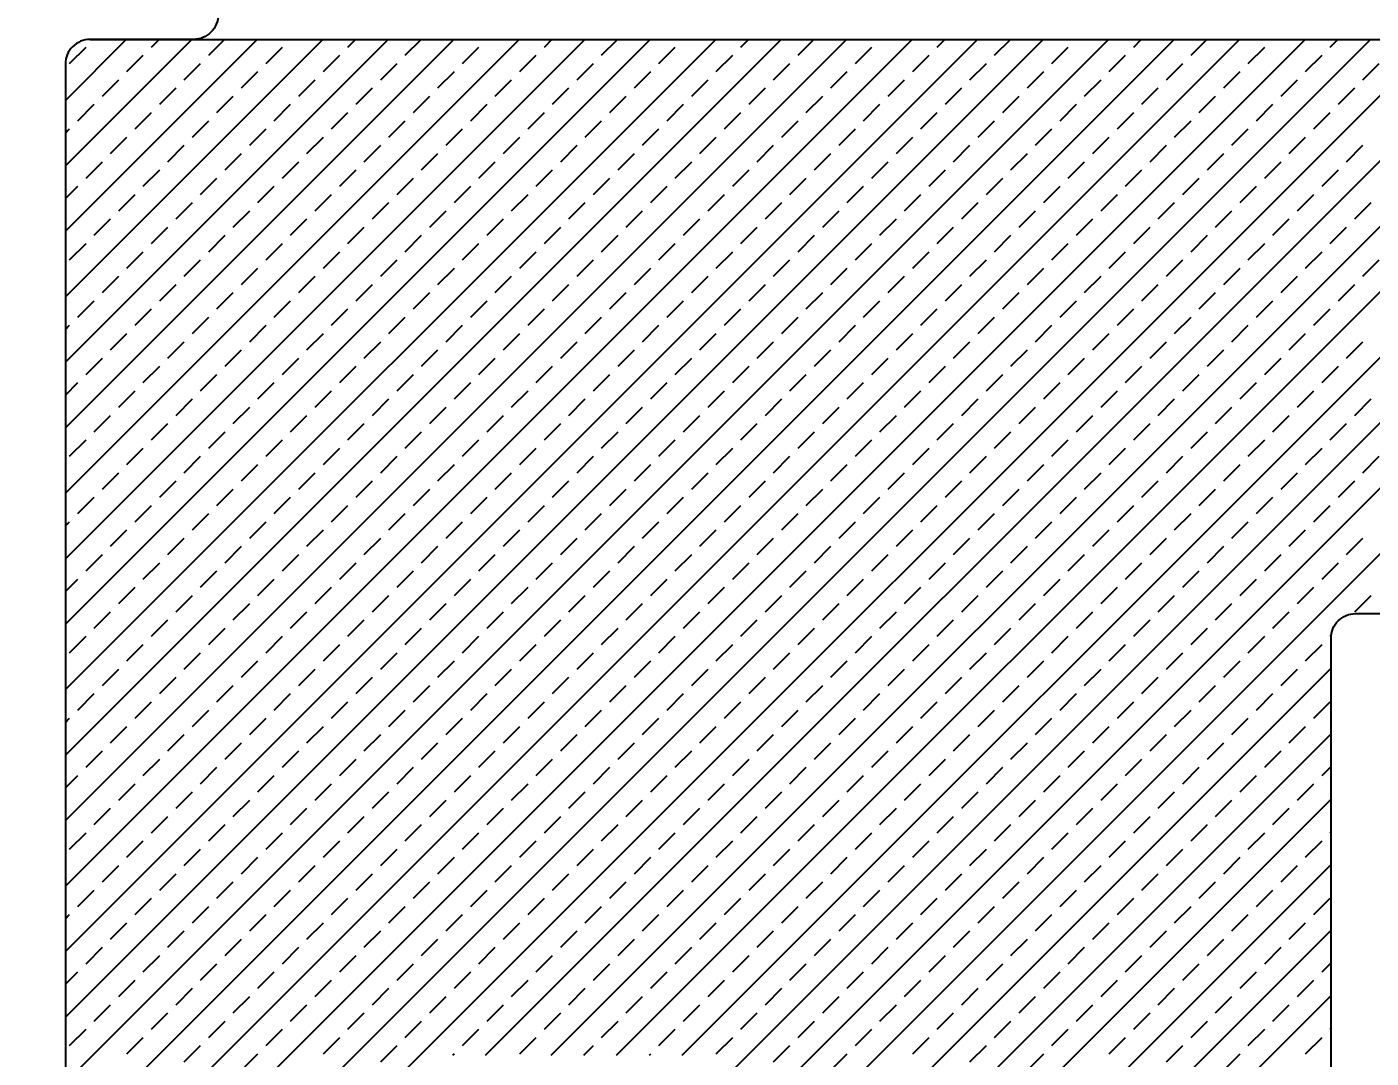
# Model space of a CAD drawing. Header units: millimetres. Extents: x 41784 to 43191, y -4854 to -4504.
# Drawn here: x 42356.5 to 42378.27, y -4695.38 to -4678.68 of the extents above; entities that cross this region are included whole.
import ezdxf

# ---------------------------------------------------------------- set-up
doc = ezdxf.new("R2010")
doc.units = ezdxf.units.MM
doc.header["$MEASUREMENT"] = 0
doc.header["$PDMODE"] = 3
doc.header["$PDSIZE"] = 0.3125
doc.layers.get('Defpoints').update_dxf_attribs({"linetype": 'CONTINUOUS'})
doc.layers.add('Dimension', color=3, linetype='CONTINUOUS', lineweight=5)
doc.layers.add('FPC', color=3, linetype='CONTINUOUS')
doc.layers.add('ITO', color=3, linetype='CONTINUOUS')
doc.styles.add('Arial', font='arial.ttf', dxfattribs={"height": 2.5})
doc.styles.add('STYLE1', font='kaiu.ttf', dxfattribs={"bigfont": 'hztxt.shx'})
doc.dimstyles.new('ISO-25$0', dxfattribs={"dimtxt": 5, "dimasz": 2.5, "dimexe": 0.8, "dimexo": 0.8, "dimtad": 1, "dimzin": 1, "dimdsep": 46, "dimtxsty": 'Arial', "dimcen": 0, "dimclrd": 256, "dimclre": 256, "dimadec": 0, "dimazin": 0, "dimtfac": 1, "dimtofl": 0, "dimtmove": 0, "dimatfit": 3, "dimfxl": 1, "dimtolj": 1, "dimlwd": 13, "dimlwe": 13, "dimarcsym": 0})

# ---------------------------------------------------------------- blocks, each defined once
blk = doc.blocks.new('*D247')
at = {"layer": 'Defpoints', "color": 0}
for p in [(42345.55, -4676.482), (42339.948, -4749.482), (42357.42, -4749.482)]:
    blk.add_point(p, dxfattribs=at)
at = {"layer": 'Dimension', "lineweight": 13}
for p, q in [((42344.925, -4676.482), (42338.698, -4676.482)), ((42339.948, -4678.982), (42339.948, -4746.982)), ((42356.795, -4749.482), (42338.698, -4749.482))]:
    blk.add_line(p, q, dxfattribs=at)
at = {"layer": 'Dimension'}
for points in [[(42339.532, -4678.982), (42340.365, -4678.982), (42339.948, -4676.482)], [(42339.532, -4746.982), (42340.365, -4746.982), (42339.948, -4749.482)]]:
    blk.add_solid(points, dxfattribs=at)
at = {"layer": 'Dimension', "color": 0, "insert": (42336.271, -4712.982), "char_height": 5, "attachment_point": 5, "rotation": 90, "style": 'STYLE1'}
blk.add_mtext('\\A1;73±0,3', dxfattribs=at)
blk = doc.blocks.new('*D248')
at = {"layer": 'Defpoints', "color": 0}
for p in [(42400.99, -4676.482), (42377.62, -4688.582), (42400.99, -4717.882)]:
    blk.add_point(p, dxfattribs=at)
at = {"layer": 'Dimension', "lineweight": 13}
for p, q in [((42400.99, -4677.107), (42400.99, -4719.132)), ((42377.62, -4689.207), (42377.62, -4719.132)), ((42380.12, -4717.882), (42398.49, -4717.882)), ((42400.99, -4717.882), (42435.735, -4717.882))]:
    blk.add_line(p, q, dxfattribs=at)
at = {"layer": 'Dimension'}
for points in [[(42380.12, -4717.466), (42380.12, -4718.299), (42377.62, -4717.882)], [(42398.49, -4717.466), (42398.49, -4718.299), (42400.99, -4717.882)]]:
    blk.add_solid(points, dxfattribs=at)
at = {"layer": 'Dimension', "color": 0, "insert": (42419.613, -4714.205), "char_height": 5, "attachment_point": 5, "style": 'STYLE1'}
blk.add_mtext('\\A1;23,37±0,3', dxfattribs=at)

msp = doc.modelspace()

# ---------------------------------------------------------------- linework, layer by layer
at = {"layer": 'FPC', "color": 30}
msp.add_lwpolyline([(42357.42, -4749.482), (42377.32, -4749.482, 0.414214), (42377.62, -4749.182), (42377.62, -4688.582, -0.414214), (42378.02, -4688.182), (42393.53, -4688.182, 0.414214), (42394.03, -4687.682), (42394.03, -4679.382, 0.414214), (42393.53, -4678.882), (42387.457, -4678.882, -0.414214), (42386.957, -4678.382), (42386.957, -4673.762), (42359.595, -4673.762), (42359.595, -4678.482, -0.414214), (42359.195, -4678.882), (42357.52, -4678.882, 0.414214), (42357.12, -4679.282), (42357.12, -4749.182, 0.414214)], format="xyb", close=True, dxfattribs=at)
at = {"layer": 'ITO', "color": 252, "true_color": 0x939598}
for p, q in [((42357.12, -4679.869), (42358.107, -4678.882)), ((42357.12, -4680.93), (42359.167, -4678.882)), ((42357.12, -4681.99), (42360.228, -4678.882)), ((42357.12, -4683.051), (42361.289, -4678.882)), ((42357.12, -4684.111), (42362.349, -4678.882)), ((42357.12, -4685.172), (42363.41, -4678.882)), ((42357.12, -4686.233), (42364.471, -4678.882)), ((42357.12, -4687.293), (42365.531, -4678.882)), ((42357.12, -4688.354), (42366.592, -4678.882)), ((42357.12, -4689.415), (42367.653, -4678.882)), ((42357.12, -4690.475), (42368.713, -4678.882)), ((42357.12, -4691.536), (42369.774, -4678.882)), ((42357.12, -4692.597), (42370.835, -4678.882)), ((42357.12, -4693.657), (42371.895, -4678.882)), ((42357.12, -4694.718), (42372.956, -4678.882)), ((42357.12, -4695.779), (42374.017, -4678.882)), ((42357.12, -4696.839), (42375.077, -4678.882)), ((42357.12, -4697.9), (42376.138, -4678.882)), ((42357.12, -4698.961), (42377.199, -4678.882)), ((42357.12, -4700.021), (42378.259, -4678.882)), ((42357.12, -4701.082), (42379.32, -4678.882)), ((42357.12, -4708.507), (42386.745, -4678.882)), ((42358.514, -4679.005), (42358.637, -4678.882)), ((42359.442, -4679.138), (42359.698, -4678.882)), ((42361.696, -4679.005), (42361.819, -4678.882)), ((42362.624, -4679.138), (42362.88, -4678.882)), ((42363.927, -4695.336), (42380.381, -4678.882)), ((42364.878, -4679.005), (42365.001, -4678.882)), ((42364.988, -4695.336), (42381.441, -4678.882)), ((42365.806, -4679.138), (42366.062, -4678.882)), ((42366.048, -4695.336), (42382.502, -4678.882)), ((42367.109, -4695.336), (42383.563, -4678.882)), ((42367.254, -4696.252), (42384.623, -4678.882)), ((42367.254, -4697.313), (42385.684, -4678.882)), ((42368.06, -4679.005), (42368.183, -4678.882)), ((42368.988, -4679.138), (42369.244, -4678.882)), ((42371.242, -4679.005), (42371.365, -4678.882)), ((42372.17, -4679.138), (42372.426, -4678.882)), ((42374.424, -4679.005), (42374.547, -4678.882)), ((42375.352, -4679.138), (42375.608, -4678.882)), ((42377.606, -4679.005), (42377.729, -4678.882)), ((42357.188, -4679.271), (42357.454, -4679.005)), ((42358.116, -4679.403), (42358.382, -4679.138)), ((42360.37, -4679.271), (42360.636, -4679.005)), ((42361.298, -4679.403), (42361.564, -4679.138)), ((42363.552, -4679.271), (42363.818, -4679.005)), ((42364.48, -4679.403), (42364.746, -4679.138)), ((42366.734, -4679.271), (42366.999, -4679.005)), ((42367.662, -4679.403), (42367.928, -4679.138)), ((42369.916, -4679.271), (42370.181, -4679.005)), ((42370.844, -4679.403), (42371.11, -4679.138)), ((42373.098, -4679.271), (42373.363, -4679.005)), ((42374.026, -4679.403), (42374.292, -4679.138)), ((42376.28, -4679.271), (42376.545, -4679.005)), ((42377.208, -4679.403), (42377.474, -4679.138)), ((42359.045, -4679.536), (42359.31, -4679.271)), ((42362.227, -4679.536), (42362.492, -4679.271)), ((42365.409, -4679.536), (42365.674, -4679.271)), ((42368.59, -4679.536), (42368.856, -4679.271)), ((42371.772, -4679.536), (42372.038, -4679.271)), ((42374.954, -4679.536), (42375.22, -4679.271)), ((42378.136, -4679.536), (42378.402, -4679.271)), ((42357.719, -4679.801), (42357.984, -4679.536)), ((42359.973, -4679.668), (42360.238, -4679.403)), ((42360.901, -4679.801), (42361.166, -4679.536)), ((42363.155, -4679.668), (42363.42, -4679.403)), ((42364.083, -4679.801), (42364.348, -4679.536)), ((42366.337, -4679.668), (42366.602, -4679.403)), ((42367.265, -4679.801), (42367.53, -4679.536)), ((42369.519, -4679.668), (42369.784, -4679.403)), ((42370.447, -4679.801), (42370.712, -4679.536)), ((42372.701, -4679.668), (42372.966, -4679.403)), ((42373.629, -4679.801), (42373.894, -4679.536)), ((42375.883, -4679.668), (42376.148, -4679.403)), ((42376.811, -4679.801), (42377.076, -4679.536)), ((42358.647, -4679.933), (42358.912, -4679.668)), ((42359.575, -4680.066), (42359.84, -4679.801)), ((42361.829, -4679.933), (42362.094, -4679.668)), ((42362.757, -4680.066), (42363.022, -4679.801)), ((42365.011, -4679.933), (42365.276, -4679.668)), ((42365.939, -4680.066), (42366.204, -4679.801)), ((42368.193, -4679.933), (42368.458, -4679.668)), ((42369.121, -4680.066), (42369.386, -4679.801)), ((42371.375, -4679.933), (42371.64, -4679.668)), ((42372.303, -4680.066), (42372.568, -4679.801)), ((42374.557, -4679.933), (42374.822, -4679.668)), ((42375.485, -4680.066), (42375.75, -4679.801)), ((42377.739, -4679.933), (42378.004, -4679.668)), ((42357.321, -4680.199), (42357.586, -4679.933)), ((42360.503, -4680.199), (42360.768, -4679.933)), ((42363.685, -4680.199), (42363.95, -4679.933)), ((42366.867, -4680.199), (42367.132, -4679.933)), ((42370.049, -4680.199), (42370.314, -4679.933)), ((42373.231, -4680.199), (42373.496, -4679.933)), ((42376.413, -4680.199), (42376.678, -4679.933)), ((42358.249, -4680.331), (42358.514, -4680.066)), ((42359.177, -4680.464), (42359.442, -4680.199)), ((42361.431, -4680.331), (42361.696, -4680.066)), ((42362.359, -4680.464), (42362.624, -4680.199)), ((42364.613, -4680.331), (42364.878, -4680.066)), ((42365.541, -4680.464), (42365.806, -4680.199)), ((42367.795, -4680.331), (42368.06, -4680.066)), ((42368.723, -4680.464), (42368.988, -4680.199)), ((42370.977, -4680.331), (42371.242, -4680.066)), ((42371.905, -4680.464), (42372.17, -4680.199)), ((42374.159, -4680.331), (42374.424, -4680.066)), ((42375.087, -4680.464), (42375.352, -4680.199)), ((42377.341, -4680.331), (42377.606, -4680.066)), ((42357.12, -4680.399), (42357.188, -4680.331)), ((42357.851, -4680.729), (42358.116, -4680.464)), ((42360.105, -4680.596), (42360.37, -4680.331)), ((42361.033, -4680.729), (42361.298, -4680.464)), ((42363.287, -4680.596), (42363.552, -4680.331)), ((42364.215, -4680.729), (42364.48, -4680.464)), ((42366.469, -4680.596), (42366.734, -4680.331)), ((42367.397, -4680.729), (42367.662, -4680.464)), ((42369.651, -4680.596), (42369.916, -4680.331)), ((42370.579, -4680.729), (42370.844, -4680.464)), ((42372.833, -4680.596), (42373.098, -4680.331)), ((42373.761, -4680.729), (42374.026, -4680.464)), ((42376.015, -4680.596), (42376.28, -4680.331)), ((42376.943, -4680.729), (42377.208, -4680.464)), ((42358.779, -4680.862), (42359.045, -4680.596)), ((42361.961, -4680.862), (42362.227, -4680.596)), ((42365.143, -4680.862), (42365.409, -4680.596)), ((42368.325, -4680.862), (42368.59, -4680.596)), ((42371.507, -4680.862), (42371.772, -4680.596)), ((42374.689, -4680.862), (42374.954, -4680.596)), ((42377.871, -4680.862), (42378.136, -4680.596)), ((42357.454, -4681.127), (42357.719, -4680.862)), ((42359.707, -4680.994), (42359.973, -4680.729)), ((42360.636, -4681.127), (42360.901, -4680.862)), ((42362.889, -4680.994), (42363.155, -4680.729)), ((42363.818, -4681.127), (42364.083, -4680.862)), ((42366.071, -4680.994), (42366.337, -4680.729)), ((42366.999, -4681.127), (42367.265, -4680.862)), ((42369.253, -4680.994), (42369.519, -4680.729)), ((42370.181, -4681.127), (42370.447, -4680.862)), ((42372.435, -4680.994), (42372.701, -4680.729)), ((42373.363, -4681.127), (42373.629, -4680.862)), ((42375.617, -4680.994), (42375.883, -4680.729)), ((42376.545, -4681.127), (42376.811, -4680.862)), ((42358.382, -4681.259), (42358.647, -4680.994)), ((42359.31, -4681.392), (42359.575, -4681.127)), ((42361.564, -4681.259), (42361.829, -4680.994)), ((42362.492, -4681.392), (42362.757, -4681.127)), ((42364.746, -4681.259), (42365.011, -4680.994)), ((42365.674, -4681.392), (42365.939, -4681.127)), ((42367.928, -4681.259), (42368.193, -4680.994)), ((42368.856, -4681.392), (42369.121, -4681.127)), ((42371.11, -4681.259), (42371.375, -4680.994)), ((42372.038, -4681.392), (42372.303, -4681.127)), ((42374.292, -4681.259), (42374.557, -4680.994)), ((42375.22, -4681.392), (42375.485, -4681.127)), ((42377.474, -4681.259), (42377.739, -4680.994)), ((42357.12, -4681.46), (42357.321, -4681.259)), ((42360.238, -4681.524), (42360.503, -4681.259)), ((42363.42, -4681.524), (42363.685, -4681.259)), ((42366.602, -4681.524), (42366.867, -4681.259)), ((42369.784, -4681.524), (42370.049, -4681.259)), ((42372.966, -4681.524), (42373.231, -4681.259)), ((42376.148, -4681.524), (42376.413, -4681.259)), ((42357.984, -4681.657), (42358.249, -4681.392)), ((42358.912, -4681.79), (42359.177, -4681.524)), ((42361.166, -4681.657), (42361.431, -4681.392)), ((42362.094, -4681.79), (42362.359, -4681.524)), ((42364.348, -4681.657), (42364.613, -4681.392)), ((42365.276, -4681.79), (42365.541, -4681.524)), ((42367.53, -4681.657), (42367.795, -4681.392)), ((42368.458, -4681.79), (42368.723, -4681.524)), ((42370.712, -4681.657), (42370.977, -4681.392)), ((42371.64, -4681.79), (42371.905, -4681.524)), ((42373.894, -4681.657), (42374.159, -4681.392)), ((42374.822, -4681.79), (42375.087, -4681.524)), ((42377.076, -4681.657), (42377.341, -4681.392)), ((42378.004, -4681.79), (42378.269, -4681.524)), ((42357.586, -4682.055), (42357.851, -4681.79)), ((42359.84, -4681.922), (42360.105, -4681.657)), ((42360.768, -4682.055), (42361.033, -4681.79)), ((42363.022, -4681.922), (42363.287, -4681.657)), ((42363.95, -4682.055), (42364.215, -4681.79)), ((42366.204, -4681.922), (42366.469, -4681.657)), ((42367.132, -4682.055), (42367.397, -4681.79)), ((42369.386, -4681.922), (42369.651, -4681.657)), ((42370.314, -4682.055), (42370.579, -4681.79)), ((42372.568, -4681.922), (42372.833, -4681.657)), ((42373.496, -4682.055), (42373.761, -4681.79)), ((42375.75, -4681.922), (42376.015, -4681.657)), ((42376.678, -4682.055), (42376.943, -4681.79)), ((42358.514, -4682.187), (42358.779, -4681.922)), ((42361.696, -4682.187), (42361.961, -4681.922)), ((42364.878, -4682.187), (42365.143, -4681.922)), ((42368.06, -4682.187), (42368.325, -4681.922)), ((42371.242, -4682.187), (42371.507, -4681.922)), ((42374.424, -4682.187), (42374.689, -4681.922)), ((42377.606, -4682.187), (42377.871, -4681.922)), ((42357.188, -4682.453), (42357.454, -4682.187)), ((42359.442, -4682.32), (42359.707, -4682.055)), ((42360.37, -4682.453), (42360.636, -4682.187)), ((42362.624, -4682.32), (42362.889, -4682.055)), ((42363.552, -4682.453), (42363.818, -4682.187)), ((42365.806, -4682.32), (42366.071, -4682.055)), ((42366.734, -4682.453), (42366.999, -4682.187)), ((42368.988, -4682.32), (42369.253, -4682.055)), ((42369.916, -4682.453), (42370.181, -4682.187)), ((42372.17, -4682.32), (42372.435, -4682.055)), ((42373.098, -4682.453), (42373.363, -4682.187)), ((42375.352, -4682.32), (42375.617, -4682.055)), ((42376.28, -4682.453), (42376.545, -4682.187)), ((42358.116, -4682.585), (42358.382, -4682.32)), ((42361.298, -4682.585), (42361.564, -4682.32)), ((42364.48, -4682.585), (42364.746, -4682.32)), ((42367.662, -4682.585), (42367.928, -4682.32)), ((42370.844, -4682.585), (42371.11, -4682.32)), ((42374.026, -4682.585), (42374.292, -4682.32)), ((42377.208, -4682.585), (42377.474, -4682.32)), ((42359.045, -4682.718), (42359.31, -4682.453)), ((42359.973, -4682.85), (42360.238, -4682.585)), ((42362.227, -4682.718), (42362.492, -4682.453)), ((42363.155, -4682.85), (42363.42, -4682.585)), ((42365.409, -4682.718), (42365.674, -4682.453)), ((42366.337, -4682.85), (42366.602, -4682.585)), ((42368.59, -4682.718), (42368.856, -4682.453)), ((42369.519, -4682.85), (42369.784, -4682.585)), ((42371.772, -4682.718), (42372.038, -4682.453)), ((42372.701, -4682.85), (42372.966, -4682.585)), ((42374.954, -4682.718), (42375.22, -4682.453)), ((42375.883, -4682.85), (42376.148, -4682.585)), ((42378.136, -4682.718), (42378.402, -4682.453)), ((42357.719, -4682.983), (42357.984, -4682.718)), ((42358.647, -4683.115), (42358.912, -4682.85)), ((42360.901, -4682.983), (42361.166, -4682.718)), ((42361.829, -4683.115), (42362.094, -4682.85)), ((42364.083, -4682.983), (42364.348, -4682.718)), ((42365.011, -4683.115), (42365.276, -4682.85)), ((42367.265, -4682.983), (42367.53, -4682.718)), ((42368.193, -4683.115), (42368.458, -4682.85)), ((42370.447, -4682.983), (42370.712, -4682.718)), ((42371.375, -4683.115), (42371.64, -4682.85)), ((42373.629, -4682.983), (42373.894, -4682.718)), ((42374.557, -4683.115), (42374.822, -4682.85)), ((42376.811, -4682.983), (42377.076, -4682.718)), ((42377.739, -4683.115), (42378.004, -4682.85)), ((42359.575, -4683.248), (42359.84, -4682.983)), ((42362.757, -4683.248), (42363.022, -4682.983)), ((42365.939, -4683.248), (42366.204, -4682.983)), ((42369.121, -4683.248), (42369.386, -4682.983)), ((42372.303, -4683.248), (42372.568, -4682.983)), ((42375.485, -4683.248), (42375.75, -4682.983)), ((42357.321, -4683.381), (42357.586, -4683.115)), ((42358.249, -4683.513), (42358.514, -4683.248)), ((42360.503, -4683.381), (42360.768, -4683.115)), ((42361.431, -4683.513), (42361.696, -4683.248)), ((42363.685, -4683.381), (42363.95, -4683.115)), ((42364.613, -4683.513), (42364.878, -4683.248)), ((42366.867, -4683.381), (42367.132, -4683.115)), ((42367.795, -4683.513), (42368.06, -4683.248)), ((42370.049, -4683.381), (42370.314, -4683.115)), ((42370.977, -4683.513), (42371.242, -4683.248)), ((42373.231, -4683.381), (42373.496, -4683.115)), ((42374.159, -4683.513), (42374.424, -4683.248)), ((42376.413, -4683.381), (42376.678, -4683.115)), ((42377.341, -4683.513), (42377.606, -4683.248)), ((42357.12, -4683.581), (42357.188, -4683.513)), ((42359.177, -4683.646), (42359.442, -4683.381)), ((42360.105, -4683.778), (42360.37, -4683.513)), ((42362.359, -4683.646), (42362.624, -4683.381)), ((42363.287, -4683.778), (42363.552, -4683.513)), ((42365.541, -4683.646), (42365.806, -4683.381)), ((42366.469, -4683.778), (42366.734, -4683.513)), ((42368.723, -4683.646), (42368.988, -4683.381)), ((42369.651, -4683.778), (42369.916, -4683.513)), ((42371.905, -4683.646), (42372.17, -4683.381)), ((42372.833, -4683.778), (42373.098, -4683.513)), ((42375.087, -4683.646), (42375.352, -4683.381)), ((42376.015, -4683.778), (42376.28, -4683.513)), ((42357.851, -4683.911), (42358.116, -4683.646)), ((42361.033, -4683.911), (42361.298, -4683.646)), ((42364.215, -4683.911), (42364.48, -4683.646)), ((42367.397, -4683.911), (42367.662, -4683.646)), ((42370.579, -4683.911), (42370.844, -4683.646)), ((42373.761, -4683.911), (42374.026, -4683.646)), ((42376.943, -4683.911), (42377.208, -4683.646)), ((42358.779, -4684.043), (42359.045, -4683.778)), ((42359.707, -4684.176), (42359.973, -4683.911)), ((42361.961, -4684.043), (42362.227, -4683.778)), ((42362.889, -4684.176), (42363.155, -4683.911)), ((42365.143, -4684.043), (42365.409, -4683.778)), ((42366.071, -4684.176), (42366.337, -4683.911)), ((42368.325, -4684.043), (42368.59, -4683.778)), ((42369.253, -4684.176), (42369.519, -4683.911)), ((42371.507, -4684.043), (42371.772, -4683.778)), ((42372.435, -4684.176), (42372.701, -4683.911)), ((42374.689, -4684.043), (42374.954, -4683.778)), ((42375.617, -4684.176), (42375.883, -4683.911)), ((42377.871, -4684.043), (42378.136, -4683.778)), ((42357.454, -4684.309), (42357.719, -4684.043)), ((42358.382, -4684.441), (42358.647, -4684.176)), ((42360.636, -4684.309), (42360.901, -4684.043)), ((42361.564, -4684.441), (42361.829, -4684.176)), ((42363.818, -4684.309), (42364.083, -4684.043)), ((42364.746, -4684.441), (42365.011, -4684.176)), ((42366.999, -4684.309), (42367.265, -4684.043)), ((42367.928, -4684.441), (42368.193, -4684.176)), ((42370.181, -4684.309), (42370.447, -4684.043)), ((42371.11, -4684.441), (42371.375, -4684.176)), ((42373.363, -4684.309), (42373.629, -4684.043)), ((42374.292, -4684.441), (42374.557, -4684.176)), ((42376.545, -4684.309), (42376.811, -4684.043)), ((42377.474, -4684.441), (42377.739, -4684.176)), ((42359.31, -4684.574), (42359.575, -4684.309)), ((42362.492, -4684.574), (42362.757, -4684.309)), ((42365.674, -4684.574), (42365.939, -4684.309)), ((42368.856, -4684.574), (42369.121, -4684.309)), ((42372.038, -4684.574), (42372.303, -4684.309)), ((42375.22, -4684.574), (42375.485, -4684.309)), ((42357.12, -4684.642), (42357.321, -4684.441)), ((42357.984, -4684.839), (42358.249, -4684.574)), ((42360.238, -4684.706), (42360.503, -4684.441)), ((42361.166, -4684.839), (42361.431, -4684.574)), ((42363.42, -4684.706), (42363.685, -4684.441)), ((42364.348, -4684.839), (42364.613, -4684.574)), ((42366.602, -4684.706), (42366.867, -4684.441)), ((42367.53, -4684.839), (42367.795, -4684.574)), ((42369.784, -4684.706), (42370.049, -4684.441)), ((42370.712, -4684.839), (42370.977, -4684.574)), ((42372.966, -4684.706), (42373.231, -4684.441)), ((42373.894, -4684.839), (42374.159, -4684.574)), ((42376.148, -4684.706), (42376.413, -4684.441)), ((42377.076, -4684.839), (42377.341, -4684.574)), ((42358.912, -4684.972), (42359.177, -4684.706)), ((42359.84, -4685.104), (42360.105, -4684.839)), ((42362.094, -4684.972), (42362.359, -4684.706)), ((42363.022, -4685.104), (42363.287, -4684.839)), ((42365.276, -4684.972), (42365.541, -4684.706)), ((42366.204, -4685.104), (42366.469, -4684.839)), ((42368.458, -4684.972), (42368.723, -4684.706)), ((42369.386, -4685.104), (42369.651, -4684.839)), ((42371.64, -4684.972), (42371.905, -4684.706)), ((42372.568, -4685.104), (42372.833, -4684.839)), ((42374.822, -4684.972), (42375.087, -4684.706)), ((42375.75, -4685.104), (42376.015, -4684.839)), ((42378.004, -4684.972), (42378.269, -4684.706)), ((42357.586, -4685.237), (42357.851, -4684.972)), ((42360.768, -4685.237), (42361.033, -4684.972)), ((42363.95, -4685.237), (42364.215, -4684.972)), ((42367.132, -4685.237), (42367.397, -4684.972)), ((42370.314, -4685.237), (42370.579, -4684.972)), ((42373.496, -4685.237), (42373.761, -4684.972)), ((42376.678, -4685.237), (42376.943, -4684.972)), ((42358.514, -4685.369), (42358.779, -4685.104)), ((42359.442, -4685.502), (42359.707, -4685.237)), ((42361.696, -4685.369), (42361.961, -4685.104)), ((42362.624, -4685.502), (42362.889, -4685.237)), ((42364.878, -4685.369), (42365.143, -4685.104)), ((42365.806, -4685.502), (42366.071, -4685.237)), ((42368.06, -4685.369), (42368.325, -4685.104)), ((42368.988, -4685.502), (42369.253, -4685.237)), ((42371.242, -4685.369), (42371.507, -4685.104)), ((42372.17, -4685.502), (42372.435, -4685.237)), ((42374.424, -4685.369), (42374.689, -4685.104)), ((42375.352, -4685.502), (42375.617, -4685.237)), ((42377.606, -4685.369), (42377.871, -4685.104)), ((42357.188, -4685.634), (42357.454, -4685.369)), ((42360.37, -4685.634), (42360.636, -4685.369)), ((42363.552, -4685.634), (42363.818, -4685.369)), ((42366.734, -4685.634), (42366.999, -4685.369)), ((42369.916, -4685.634), (42370.181, -4685.369)), ((42373.098, -4685.634), (42373.363, -4685.369)), ((42376.28, -4685.634), (42376.545, -4685.369)), ((42358.116, -4685.767), (42358.382, -4685.502)), ((42359.045, -4685.9), (42359.31, -4685.634)), ((42361.298, -4685.767), (42361.564, -4685.502)), ((42362.227, -4685.9), (42362.492, -4685.634)), ((42364.48, -4685.767), (42364.746, -4685.502)), ((42365.409, -4685.9), (42365.674, -4685.634)), ((42367.662, -4685.767), (42367.928, -4685.502)), ((42368.59, -4685.9), (42368.856, -4685.634)), ((42370.844, -4685.767), (42371.11, -4685.502)), ((42371.772, -4685.9), (42372.038, -4685.634)), ((42374.026, -4685.767), (42374.292, -4685.502)), ((42374.954, -4685.9), (42375.22, -4685.634)), ((42377.208, -4685.767), (42377.474, -4685.502)), ((42378.136, -4685.9), (42378.402, -4685.634)), ((42357.719, -4686.165), (42357.984, -4685.9)), ((42359.973, -4686.032), (42360.238, -4685.767)), ((42360.901, -4686.165), (42361.166, -4685.9)), ((42363.155, -4686.032), (42363.42, -4685.767)), ((42364.083, -4686.165), (42364.348, -4685.9)), ((42366.337, -4686.032), (42366.602, -4685.767)), ((42367.265, -4686.165), (42367.53, -4685.9)), ((42369.519, -4686.032), (42369.784, -4685.767)), ((42370.447, -4686.165), (42370.712, -4685.9)), ((42372.701, -4686.032), (42372.966, -4685.767)), ((42373.629, -4686.165), (42373.894, -4685.9)), ((42375.883, -4686.032), (42376.148, -4685.767)), ((42376.811, -4686.165), (42377.076, -4685.9)), ((42358.647, -4686.297), (42358.912, -4686.032)), ((42361.829, -4686.297), (42362.094, -4686.032)), ((42365.011, -4686.297), (42365.276, -4686.032)), ((42368.193, -4686.297), (42368.458, -4686.032)), ((42371.375, -4686.297), (42371.64, -4686.032)), ((42374.557, -4686.297), (42374.822, -4686.032)), ((42377.739, -4686.297), (42378.004, -4686.032)), ((42357.321, -4686.563), (42357.586, -4686.297)), ((42359.575, -4686.43), (42359.84, -4686.165)), ((42360.503, -4686.563), (42360.768, -4686.297)), ((42362.757, -4686.43), (42363.022, -4686.165)), ((42363.685, -4686.563), (42363.95, -4686.297)), ((42365.939, -4686.43), (42366.204, -4686.165)), ((42366.867, -4686.563), (42367.132, -4686.297)), ((42369.121, -4686.43), (42369.386, -4686.165)), ((42370.049, -4686.563), (42370.314, -4686.297)), ((42372.303, -4686.43), (42372.568, -4686.165)), ((42373.231, -4686.563), (42373.496, -4686.297)), ((42375.485, -4686.43), (42375.75, -4686.165)), ((42376.413, -4686.563), (42376.678, -4686.297)), ((42358.249, -4686.695), (42358.514, -4686.43)), ((42359.177, -4686.828), (42359.442, -4686.563)), ((42361.431, -4686.695), (42361.696, -4686.43)), ((42362.359, -4686.828), (42362.624, -4686.563)), ((42364.613, -4686.695), (42364.878, -4686.43)), ((42365.541, -4686.828), (42365.806, -4686.563)), ((42367.795, -4686.695), (42368.06, -4686.43)), ((42368.723, -4686.828), (42368.988, -4686.563)), ((42370.977, -4686.695), (42371.242, -4686.43)), ((42371.905, -4686.828), (42372.17, -4686.563)), ((42374.159, -4686.695), (42374.424, -4686.43)), ((42375.087, -4686.828), (42375.352, -4686.563)), ((42377.341, -4686.695), (42377.606, -4686.43)), ((42357.12, -4686.763), (42357.188, -4686.695)), ((42360.105, -4686.96), (42360.37, -4686.695)), ((42363.287, -4686.96), (42363.552, -4686.695)), ((42366.469, -4686.96), (42366.734, -4686.695)), ((42369.651, -4686.96), (42369.916, -4686.695)), ((42372.833, -4686.96), (42373.098, -4686.695)), ((42376.015, -4686.96), (42376.28, -4686.695)), ((42357.851, -4687.093), (42358.116, -4686.828)), ((42358.779, -4687.225), (42359.045, -4686.96)), ((42361.033, -4687.093), (42361.298, -4686.828)), ((42361.961, -4687.225), (42362.227, -4686.96)), ((42364.215, -4687.093), (42364.48, -4686.828)), ((42365.143, -4687.225), (42365.409, -4686.96)), ((42367.397, -4687.093), (42367.662, -4686.828)), ((42368.325, -4687.225), (42368.59, -4686.96)), ((42370.579, -4687.093), (42370.844, -4686.828)), ((42371.507, -4687.225), (42371.772, -4686.96)), ((42373.761, -4687.093), (42374.026, -4686.828)), ((42374.689, -4687.225), (42374.954, -4686.96)), ((42376.943, -4687.093), (42377.208, -4686.828)), ((42377.871, -4687.225), (42378.136, -4686.96)), ((42357.454, -4687.491), (42357.719, -4687.225)), ((42359.707, -4687.358), (42359.973, -4687.093)), ((42360.636, -4687.491), (42360.901, -4687.225)), ((42362.889, -4687.358), (42363.155, -4687.093)), ((42363.818, -4687.491), (42364.083, -4687.225)), ((42366.071, -4687.358), (42366.337, -4687.093)), ((42366.999, -4687.491), (42367.265, -4687.225)), ((42369.253, -4687.358), (42369.519, -4687.093)), ((42370.181, -4687.491), (42370.447, -4687.225)), ((42372.435, -4687.358), (42372.701, -4687.093)), ((42373.363, -4687.491), (42373.629, -4687.225)), ((42375.617, -4687.358), (42375.883, -4687.093)), ((42376.545, -4687.491), (42376.811, -4687.225)), ((42358.382, -4687.623), (42358.647, -4687.358)), ((42361.564, -4687.623), (42361.829, -4687.358)), ((42364.746, -4687.623), (42365.011, -4687.358)), ((42367.928, -4687.623), (42368.193, -4687.358)), ((42371.11, -4687.623), (42371.375, -4687.358)), ((42374.292, -4687.623), (42374.557, -4687.358)), ((42377.474, -4687.623), (42377.739, -4687.358)), ((42357.12, -4687.824), (42357.321, -4687.623)), ((42359.31, -4687.756), (42359.575, -4687.491)), ((42360.238, -4687.888), (42360.503, -4687.623)), ((42362.492, -4687.756), (42362.757, -4687.491)), ((42363.42, -4687.888), (42363.685, -4687.623)), ((42365.674, -4687.756), (42365.939, -4687.491)), ((42366.602, -4687.888), (42366.867, -4687.623)), ((42368.856, -4687.756), (42369.121, -4687.491)), ((42369.784, -4687.888), (42370.049, -4687.623)), ((42372.038, -4687.756), (42372.303, -4687.491)), ((42372.966, -4687.888), (42373.231, -4687.623)), ((42375.22, -4687.756), (42375.485, -4687.491)), ((42376.148, -4687.888), (42376.413, -4687.623)), ((42357.984, -4688.021), (42358.249, -4687.756)), ((42358.912, -4688.154), (42359.177, -4687.888)), ((42361.166, -4688.021), (42361.431, -4687.756)), ((42362.094, -4688.154), (42362.359, -4687.888)), ((42364.348, -4688.021), (42364.613, -4687.756)), ((42365.276, -4688.154), (42365.541, -4687.888)), ((42367.53, -4688.021), (42367.795, -4687.756)), ((42368.458, -4688.154), (42368.723, -4687.888)), ((42370.712, -4688.021), (42370.977, -4687.756)), ((42371.64, -4688.154), (42371.905, -4687.888)), ((42373.894, -4688.021), (42374.159, -4687.756)), ((42374.822, -4688.154), (42375.087, -4687.888)), ((42377.076, -4688.021), (42377.341, -4687.756)), ((42378.004, -4688.154), (42378.269, -4687.888)), ((42359.84, -4688.286), (42360.105, -4688.021)), ((42363.022, -4688.286), (42363.287, -4688.021)), ((42366.204, -4688.286), (42366.469, -4688.021)), ((42369.386, -4688.286), (42369.651, -4688.021)), ((42372.568, -4688.286), (42372.833, -4688.021)), ((42375.75, -4688.286), (42376.015, -4688.021)), ((42357.586, -4688.419), (42357.851, -4688.154)), ((42358.514, -4688.551), (42358.779, -4688.286)), ((42360.768, -4688.419), (42361.033, -4688.154)), ((42361.696, -4688.551), (42361.961, -4688.286)), ((42363.95, -4688.419), (42364.215, -4688.154)), ((42364.878, -4688.551), (42365.143, -4688.286)), ((42367.132, -4688.419), (42367.397, -4688.154)), ((42368.06, -4688.551), (42368.325, -4688.286)), ((42370.314, -4688.419), (42370.579, -4688.154)), ((42371.242, -4688.551), (42371.507, -4688.286)), ((42373.496, -4688.419), (42373.761, -4688.154)), ((42374.424, -4688.551), (42374.689, -4688.286)), ((42376.678, -4688.419), (42376.943, -4688.154)), ((42359.442, -4688.684), (42359.707, -4688.419)), ((42362.624, -4688.684), (42362.889, -4688.419)), ((42365.806, -4688.684), (42366.071, -4688.419)), ((42368.988, -4688.684), (42369.253, -4688.419)), ((42372.17, -4688.684), (42372.435, -4688.419)), ((42375.352, -4688.684), (42375.617, -4688.419)), ((42377.606, -4688.551), (42377.623, -4688.534)), ((42357.188, -4688.816), (42357.454, -4688.551)), ((42358.116, -4688.949), (42358.382, -4688.684)), ((42360.37, -4688.816), (42360.636, -4688.551)), ((42361.298, -4688.949), (42361.564, -4688.684)), ((42363.552, -4688.816), (42363.818, -4688.551)), ((42364.48, -4688.949), (42364.746, -4688.684)), ((42366.734, -4688.816), (42366.999, -4688.551)), ((42367.662, -4688.949), (42367.928, -4688.684)), ((42369.916, -4688.816), (42370.181, -4688.551)), ((42370.844, -4688.949), (42371.11, -4688.684)), ((42373.098, -4688.816), (42373.363, -4688.551)), ((42374.026, -4688.949), (42374.292, -4688.684)), ((42376.28, -4688.816), (42376.545, -4688.551)), ((42377.208, -4688.949), (42377.474, -4688.684)), ((42359.045, -4689.082), (42359.31, -4688.816)), ((42359.973, -4689.214), (42360.238, -4688.949)), ((42362.227, -4689.082), (42362.492, -4688.816)), ((42363.155, -4689.214), (42363.42, -4688.949)), ((42365.409, -4689.082), (42365.674, -4688.816)), ((42366.337, -4689.214), (42366.602, -4688.949)), ((42368.59, -4689.082), (42368.856, -4688.816)), ((42369.519, -4689.214), (42369.784, -4688.949)), ((42371.772, -4689.082), (42372.038, -4688.816)), ((42372.701, -4689.214), (42372.966, -4688.949)), ((42374.954, -4689.082), (42375.22, -4688.816)), ((42375.883, -4689.214), (42376.148, -4688.949)), ((42357.12, -4709.567), (42377.62, -4689.067)), ((42357.719, -4689.347), (42357.984, -4689.082)), ((42360.901, -4689.347), (42361.166, -4689.082)), ((42364.083, -4689.347), (42364.348, -4689.082)), ((42367.265, -4689.347), (42367.53, -4689.082)), ((42370.447, -4689.347), (42370.712, -4689.082)), ((42373.629, -4689.347), (42373.894, -4689.082)), ((42376.811, -4689.347), (42377.076, -4689.082)), ((42358.647, -4689.479), (42358.912, -4689.214)), ((42359.575, -4689.612), (42359.84, -4689.347)), ((42361.829, -4689.479), (42362.094, -4689.214)), ((42362.757, -4689.612), (42363.022, -4689.347)), ((42365.011, -4689.479), (42365.276, -4689.214)), ((42365.939, -4689.612), (42366.204, -4689.347)), ((42368.193, -4689.479), (42368.458, -4689.214)), ((42369.121, -4689.612), (42369.386, -4689.347)), ((42371.375, -4689.479), (42371.64, -4689.214)), ((42372.303, -4689.612), (42372.568, -4689.347)), ((42374.557, -4689.479), (42374.822, -4689.214)), ((42375.485, -4689.612), (42375.75, -4689.347)), ((42357.321, -4689.745), (42357.586, -4689.479)), ((42358.249, -4689.877), (42358.514, -4689.612)), ((42360.503, -4689.745), (42360.768, -4689.479)), ((42361.431, -4689.877), (42361.696, -4689.612)), ((42363.685, -4689.745), (42363.95, -4689.479)), ((42364.613, -4689.877), (42364.878, -4689.612)), ((42366.867, -4689.745), (42367.132, -4689.479)), ((42367.795, -4689.877), (42368.06, -4689.612)), ((42370.049, -4689.745), (42370.314, -4689.479)), ((42370.977, -4689.877), (42371.242, -4689.612)), ((42373.231, -4689.745), (42373.496, -4689.479)), ((42374.159, -4689.877), (42374.424, -4689.612)), ((42376.413, -4689.745), (42376.678, -4689.479)), ((42377.341, -4689.877), (42377.606, -4689.612)), ((42359.177, -4690.01), (42359.442, -4689.745)), ((42362.359, -4690.01), (42362.624, -4689.745)), ((42365.541, -4690.01), (42365.806, -4689.745)), ((42368.723, -4690.01), (42368.988, -4689.745)), ((42371.905, -4690.01), (42372.17, -4689.745)), ((42375.087, -4690.01), (42375.352, -4689.745)), ((42357.12, -4689.945), (42357.188, -4689.877)), ((42357.851, -4690.275), (42358.116, -4690.01)), ((42360.105, -4690.142), (42360.37, -4689.877)), ((42361.033, -4690.275), (42361.298, -4690.01)), ((42363.287, -4690.142), (42363.552, -4689.877)), ((42364.215, -4690.275), (42364.48, -4690.01)), ((42366.469, -4690.142), (42366.734, -4689.877)), ((42367.397, -4690.275), (42367.662, -4690.01)), ((42369.651, -4690.142), (42369.916, -4689.877)), ((42370.579, -4690.275), (42370.844, -4690.01)), ((42372.833, -4690.142), (42373.098, -4689.877)), ((42373.761, -4690.275), (42374.026, -4690.01)), ((42376.015, -4690.142), (42376.28, -4689.877)), ((42376.943, -4690.275), (42377.208, -4690.01)), ((42357.12, -4710.628), (42377.62, -4690.128)), ((42358.779, -4690.407), (42359.045, -4690.142)), ((42359.707, -4690.54), (42359.973, -4690.275)), ((42361.961, -4690.407), (42362.227, -4690.142)), ((42362.889, -4690.54), (42363.155, -4690.275)), ((42365.143, -4690.407), (42365.409, -4690.142)), ((42366.071, -4690.54), (42366.337, -4690.275)), ((42368.325, -4690.407), (42368.59, -4690.142)), ((42369.253, -4690.54), (42369.519, -4690.275)), ((42371.507, -4690.407), (42371.772, -4690.142)), ((42372.435, -4690.54), (42372.701, -4690.275)), ((42374.689, -4690.407), (42374.954, -4690.142)), ((42375.617, -4690.54), (42375.883, -4690.275)), ((42357.454, -4690.673), (42357.719, -4690.407)), ((42360.636, -4690.673), (42360.901, -4690.407)), ((42363.818, -4690.673), (42364.083, -4690.407)), ((42366.999, -4690.673), (42367.265, -4690.407)), ((42370.181, -4690.673), (42370.447, -4690.407)), ((42373.363, -4690.673), (42373.629, -4690.407)), ((42376.545, -4690.673), (42376.811, -4690.407)), ((42358.382, -4690.805), (42358.647, -4690.54)), ((42359.31, -4690.938), (42359.575, -4690.673)), ((42361.564, -4690.805), (42361.829, -4690.54)), ((42362.492, -4690.938), (42362.757, -4690.673)), ((42364.746, -4690.805), (42365.011, -4690.54)), ((42365.674, -4690.938), (42365.939, -4690.673)), ((42367.928, -4690.805), (42368.193, -4690.54)), ((42368.856, -4690.938), (42369.121, -4690.673)), ((42371.11, -4690.805), (42371.375, -4690.54)), ((42372.038, -4690.938), (42372.303, -4690.673)), ((42374.292, -4690.805), (42374.557, -4690.54)), ((42375.22, -4690.938), (42375.485, -4690.673)), ((42377.474, -4690.805), (42377.62, -4690.658)), ((42357.12, -4691.006), (42357.321, -4690.805)), ((42357.984, -4691.203), (42358.249, -4690.938)), ((42360.238, -4691.07), (42360.503, -4690.805)), ((42361.166, -4691.203), (42361.431, -4690.938)), ((42363.42, -4691.07), (42363.685, -4690.805)), ((42364.348, -4691.203), (42364.613, -4690.938)), ((42366.602, -4691.07), (42366.867, -4690.805)), ((42367.53, -4691.203), (42367.795, -4690.938)), ((42369.784, -4691.07), (42370.049, -4690.805)), ((42370.712, -4691.203), (42370.977, -4690.938)), ((42372.966, -4691.07), (42373.231, -4690.805)), ((42373.894, -4691.203), (42374.159, -4690.938)), ((42376.148, -4691.07), (42376.413, -4690.805)), ((42377.076, -4691.203), (42377.341, -4690.938)), ((42358.912, -4691.336), (42359.177, -4691.07)), ((42362.094, -4691.336), (42362.359, -4691.07)), ((42365.276, -4691.336), (42365.541, -4691.07)), ((42368.458, -4691.336), (42368.723, -4691.07)), ((42371.64, -4691.336), (42371.905, -4691.07)), ((42374.822, -4691.336), (42375.087, -4691.07)), ((42357.12, -4711.689), (42377.62, -4691.189)), ((42357.586, -4691.601), (42357.851, -4691.336)), ((42359.84, -4691.468), (42360.105, -4691.203)), ((42360.768, -4691.601), (42361.033, -4691.336)), ((42363.022, -4691.468), (42363.287, -4691.203)), ((42363.95, -4691.601), (42364.215, -4691.336)), ((42366.204, -4691.468), (42366.469, -4691.203)), ((42367.132, -4691.601), (42367.397, -4691.336)), ((42369.386, -4691.468), (42369.651, -4691.203)), ((42370.314, -4691.601), (42370.579, -4691.336)), ((42372.568, -4691.468), (42372.833, -4691.203)), ((42373.496, -4691.601), (42373.761, -4691.336)), ((42375.75, -4691.468), (42376.015, -4691.203)), ((42376.678, -4691.601), (42376.943, -4691.336)), ((42358.514, -4691.733), (42358.779, -4691.468)), ((42361.696, -4691.733), (42361.961, -4691.468)), ((42364.878, -4691.733), (42365.143, -4691.468)), ((42368.06, -4691.733), (42368.325, -4691.468)), ((42371.242, -4691.733), (42371.507, -4691.468)), ((42374.424, -4691.733), (42374.689, -4691.468)), ((42357.188, -4691.998), (42357.454, -4691.733)), ((42359.442, -4691.866), (42359.707, -4691.601)), ((42360.37, -4691.998), (42360.636, -4691.733)), ((42362.624, -4691.866), (42362.889, -4691.601)), ((42363.552, -4691.998), (42363.818, -4691.733)), ((42365.806, -4691.866), (42366.071, -4691.601)), ((42366.734, -4691.998), (42366.999, -4691.733)), ((42368.988, -4691.866), (42369.253, -4691.601)), ((42369.916, -4691.998), (42370.181, -4691.733)), ((42372.17, -4691.866), (42372.435, -4691.601)), ((42373.098, -4691.998), (42373.363, -4691.733)), ((42375.352, -4691.866), (42375.617, -4691.601)), ((42376.28, -4691.998), (42376.545, -4691.733)), ((42377.606, -4691.733), (42377.62, -4691.719)), ((42358.116, -4692.131), (42358.382, -4691.866)), ((42359.045, -4692.264), (42359.31, -4691.998)), ((42361.298, -4692.131), (42361.564, -4691.866)), ((42362.227, -4692.264), (42362.492, -4691.998)), ((42364.48, -4692.131), (42364.746, -4691.866)), ((42365.409, -4692.264), (42365.674, -4691.998)), ((42367.662, -4692.131), (42367.928, -4691.866)), ((42368.59, -4692.264), (42368.856, -4691.998)), ((42370.844, -4692.131), (42371.11, -4691.866)), ((42371.772, -4692.264), (42372.038, -4691.998)), ((42374.026, -4692.131), (42374.292, -4691.866)), ((42374.954, -4692.264), (42375.22, -4691.998)), ((42377.208, -4692.131), (42377.474, -4691.866)), ((42359.973, -4692.396), (42360.238, -4692.131)), ((42363.155, -4692.396), (42363.42, -4692.131)), ((42366.337, -4692.396), (42366.602, -4692.131)), ((42369.519, -4692.396), (42369.784, -4692.131)), ((42372.701, -4692.396), (42372.966, -4692.131)), ((42375.883, -4692.396), (42376.148, -4692.131)), ((42357.12, -4712.749), (42377.62, -4692.249)), ((42357.719, -4692.529), (42357.984, -4692.264)), ((42358.647, -4692.661), (42358.912, -4692.396)), ((42360.901, -4692.529), (42361.166, -4692.264)), ((42361.829, -4692.661), (42362.094, -4692.396)), ((42364.083, -4692.529), (42364.348, -4692.264)), ((42365.011, -4692.661), (42365.276, -4692.396)), ((42367.265, -4692.529), (42367.53, -4692.264)), ((42368.193, -4692.661), (42368.458, -4692.396)), ((42370.447, -4692.529), (42370.712, -4692.264)), ((42371.375, -4692.661), (42371.64, -4692.396)), ((42373.629, -4692.529), (42373.894, -4692.264)), ((42374.557, -4692.661), (42374.822, -4692.396)), ((42376.811, -4692.529), (42377.076, -4692.264)), ((42357.321, -4692.927), (42357.586, -4692.661)), ((42359.575, -4692.794), (42359.84, -4692.529)), ((42360.503, -4692.927), (42360.768, -4692.661)), ((42362.757, -4692.794), (42363.022, -4692.529)), ((42363.685, -4692.927), (42363.95, -4692.661)), ((42365.939, -4692.794), (42366.204, -4692.529)), ((42366.867, -4692.927), (42367.132, -4692.661)), ((42369.121, -4692.794), (42369.386, -4692.529)), ((42370.049, -4692.927), (42370.314, -4692.661)), ((42372.303, -4692.794), (42372.568, -4692.529)), ((42373.231, -4692.927), (42373.496, -4692.661)), ((42375.485, -4692.794), (42375.75, -4692.529)), ((42376.413, -4692.927), (42376.678, -4692.661)), ((42358.249, -4693.059), (42358.514, -4692.794)), ((42361.431, -4693.059), (42361.696, -4692.794)), ((42364.613, -4693.059), (42364.878, -4692.794)), ((42367.795, -4693.059), (42368.06, -4692.794)), ((42370.977, -4693.059), (42371.242, -4692.794)), ((42374.159, -4693.059), (42374.424, -4692.794)), ((42377.341, -4693.059), (42377.606, -4692.794)), ((42357.12, -4693.127), (42357.188, -4693.059)), ((42359.177, -4693.192), (42359.442, -4692.927)), ((42360.105, -4693.324), (42360.37, -4693.059)), ((42362.359, -4693.192), (42362.624, -4692.927)), ((42363.287, -4693.324), (42363.552, -4693.059)), ((42365.541, -4693.192), (42365.806, -4692.927)), ((42366.469, -4693.324), (42366.734, -4693.059)), ((42368.723, -4693.192), (42368.988, -4692.927)), ((42369.651, -4693.324), (42369.916, -4693.059)), ((42371.905, -4693.192), (42372.17, -4692.927)), ((42372.833, -4693.324), (42373.098, -4693.059)), ((42375.087, -4693.192), (42375.352, -4692.927)), ((42376.015, -4693.324), (42376.28, -4693.059)), ((42357.12, -4713.81), (42377.62, -4693.31)), ((42357.851, -4693.457), (42358.116, -4693.192)), ((42358.779, -4693.589), (42359.045, -4693.324)), ((42361.033, -4693.457), (42361.298, -4693.192)), ((42361.961, -4693.589), (42362.227, -4693.324)), ((42364.215, -4693.457), (42364.48, -4693.192)), ((42365.143, -4693.589), (42365.409, -4693.324)), ((42367.397, -4693.457), (42367.662, -4693.192)), ((42368.325, -4693.589), (42368.59, -4693.324)), ((42370.579, -4693.457), (42370.844, -4693.192)), ((42371.507, -4693.589), (42371.772, -4693.324)), ((42373.761, -4693.457), (42374.026, -4693.192)), ((42374.689, -4693.589), (42374.954, -4693.324)), ((42376.943, -4693.457), (42377.208, -4693.192)), ((42359.707, -4693.722), (42359.973, -4693.457)), ((42362.889, -4693.722), (42363.155, -4693.457)), ((42366.071, -4693.722), (42366.337, -4693.457)), ((42369.253, -4693.722), (42369.519, -4693.457)), ((42372.435, -4693.722), (42372.701, -4693.457)), ((42375.617, -4693.722), (42375.883, -4693.457)), ((42357.454, -4693.855), (42357.719, -4693.589)), ((42358.382, -4693.987), (42358.647, -4693.722)), ((42360.636, -4693.855), (42360.901, -4693.589)), ((42361.564, -4693.987), (42361.829, -4693.722)), ((42363.818, -4693.855), (42364.083, -4693.589)), ((42364.746, -4693.987), (42365.011, -4693.722)), ((42366.999, -4693.855), (42367.265, -4693.589)), ((42367.928, -4693.987), (42368.193, -4693.722)), ((42370.181, -4693.855), (42370.447, -4693.589)), ((42371.11, -4693.987), (42371.375, -4693.722)), ((42373.363, -4693.855), (42373.629, -4693.589)), ((42374.292, -4693.987), (42374.557, -4693.722)), ((42376.545, -4693.855), (42376.811, -4693.589)), ((42357.12, -4694.188), (42357.321, -4693.987)), ((42359.31, -4694.12), (42359.575, -4693.855)), ((42360.238, -4694.252), (42360.503, -4693.987)), ((42362.492, -4694.12), (42362.757, -4693.855)), ((42363.42, -4694.252), (42363.685, -4693.987)), ((42365.674, -4694.12), (42365.939, -4693.855)), ((42366.602, -4694.252), (42366.867, -4693.987)), ((42368.856, -4694.12), (42369.121, -4693.855)), ((42369.784, -4694.252), (42370.049, -4693.987)), ((42372.038, -4694.12), (42372.303, -4693.855)), ((42372.966, -4694.252), (42373.231, -4693.987)), ((42375.22, -4694.12), (42375.485, -4693.855)), ((42376.148, -4694.252), (42376.413, -4693.987)), ((42377.474, -4693.987), (42377.62, -4693.84)), ((42357.984, -4694.385), (42358.249, -4694.12)), ((42361.166, -4694.385), (42361.431, -4694.12)), ((42364.348, -4694.385), (42364.613, -4694.12)), ((42367.53, -4694.385), (42367.795, -4694.12)), ((42370.712, -4694.385), (42370.977, -4694.12)), ((42373.894, -4694.385), (42374.159, -4694.12)), ((42377.076, -4694.385), (42377.341, -4694.12)), ((42357.12, -4714.871), (42377.62, -4694.371)), ((42358.912, -4694.518), (42359.177, -4694.252)), ((42359.84, -4694.65), (42360.105, -4694.385)), ((42362.094, -4694.518), (42362.359, -4694.252)), ((42363.022, -4694.65), (42363.287, -4694.385)), ((42365.276, -4694.518), (42365.541, -4694.252)), ((42366.204, -4694.65), (42366.469, -4694.385)), ((42368.458, -4694.518), (42368.723, -4694.252)), ((42369.386, -4694.65), (42369.651, -4694.385)), ((42371.64, -4694.518), (42371.905, -4694.252)), ((42372.568, -4694.65), (42372.833, -4694.385)), ((42374.822, -4694.518), (42375.087, -4694.252)), ((42375.75, -4694.65), (42376.015, -4694.385)), ((42357.586, -4694.783), (42357.851, -4694.518)), ((42360.768, -4694.783), (42361.033, -4694.518)), ((42363.95, -4694.783), (42364.215, -4694.518)), ((42367.132, -4694.783), (42367.397, -4694.518)), ((42370.314, -4694.783), (42370.579, -4694.518)), ((42373.496, -4694.783), (42373.761, -4694.518)), ((42376.678, -4694.783), (42376.943, -4694.518)), ((42358.514, -4694.915), (42358.779, -4694.65)), ((42359.442, -4695.048), (42359.707, -4694.783)), ((42361.696, -4694.915), (42361.961, -4694.65)), ((42362.624, -4695.048), (42362.889, -4694.783)), ((42364.878, -4694.915), (42365.143, -4694.65)), ((42365.806, -4695.048), (42366.071, -4694.783)), ((42368.06, -4694.915), (42368.325, -4694.65)), ((42368.988, -4695.048), (42369.253, -4694.783)), ((42371.242, -4694.915), (42371.507, -4694.65)), ((42372.17, -4695.048), (42372.435, -4694.783)), ((42374.424, -4694.915), (42374.689, -4694.65)), ((42375.352, -4695.048), (42375.617, -4694.783)), ((42357.188, -4695.18), (42357.454, -4694.915)), ((42358.116, -4695.313), (42358.382, -4695.048)), ((42360.37, -4695.18), (42360.636, -4694.915)), ((42361.298, -4695.313), (42361.564, -4695.048)), ((42363.552, -4695.18), (42363.818, -4694.915)), ((42364.48, -4695.313), (42364.746, -4695.048)), ((42366.734, -4695.18), (42366.999, -4694.915)), ((42367.662, -4695.313), (42367.928, -4695.048)), ((42369.916, -4695.18), (42370.181, -4694.915)), ((42370.844, -4695.313), (42371.11, -4695.048)), ((42373.098, -4695.18), (42373.363, -4694.915)), ((42374.026, -4695.313), (42374.292, -4695.048)), ((42376.28, -4695.18), (42376.545, -4694.915)), ((42377.208, -4695.313), (42377.474, -4695.048)), ((42377.606, -4694.915), (42377.62, -4694.901)), ((42359.045, -4695.446), (42359.31, -4695.18)), ((42362.227, -4695.446), (42362.492, -4695.18)), ((42365.518, -4695.336), (42365.674, -4695.18)), ((42368.59, -4695.446), (42368.856, -4695.18)), ((42371.772, -4695.446), (42372.038, -4695.18)), ((42374.954, -4695.446), (42375.22, -4695.18)), ((42359.973, -4695.578), (42360.238, -4695.313)), ((42363.397, -4695.336), (42363.42, -4695.313)), ((42366.579, -4695.336), (42366.602, -4695.313)), ((42369.519, -4695.578), (42369.784, -4695.313)), ((42372.701, -4695.578), (42372.966, -4695.313)), ((42375.883, -4695.578), (42376.148, -4695.313))]:
    msp.add_line(p, q, dxfattribs=at)
at = {"layer": 'ITO'}
msp.add_line((42357.52, -4678.882), (42387.457, -4678.882), dxfattribs=at)

# ---------------------------------------------------------------- dimensions: what is measured, and where the dimension line sits
at = {"layer": 'Dimension'}
dim = msp.add_linear_dim(base=(42339.948, -4749.482), p1=(42345.55, -4676.482), p2=(42357.42, -4749.482), angle=90, dimstyle='ISO-25$0', override={"dimasz": 2.5, "dimexe": 1.25, "dimexo": 0.625, "dimzin": 8, "dimdsep": 44, "dimtxsty": 'STYLE1', "dimtol": 1, "dimtp": 0.3, "dimtm": 0.3}, dxfattribs=at)
dim.commit()
dim.dimension.update_dxf_attribs({"geometry": '*D247', "text_midpoint": (42336.271, -4712.982)})
dim = msp.add_linear_dim(base=(42400.99, -4717.882), p1=(42377.62, -4688.582), p2=(42400.99, -4676.482), dimstyle='ISO-25$0', override={"dimasz": 2.5, "dimexe": 1.25, "dimexo": 0.625, "dimzin": 8, "dimdsep": 44, "dimtxsty": 'STYLE1', "dimtol": 1, "dimtp": 0.3, "dimtm": 0.3}, dxfattribs=at)
dim.commit()
dim.dimension.update_dxf_attribs({"geometry": '*D248', "text_midpoint": (42419.613, -4714.205)})

doc.saveas('drawing.dxf')
